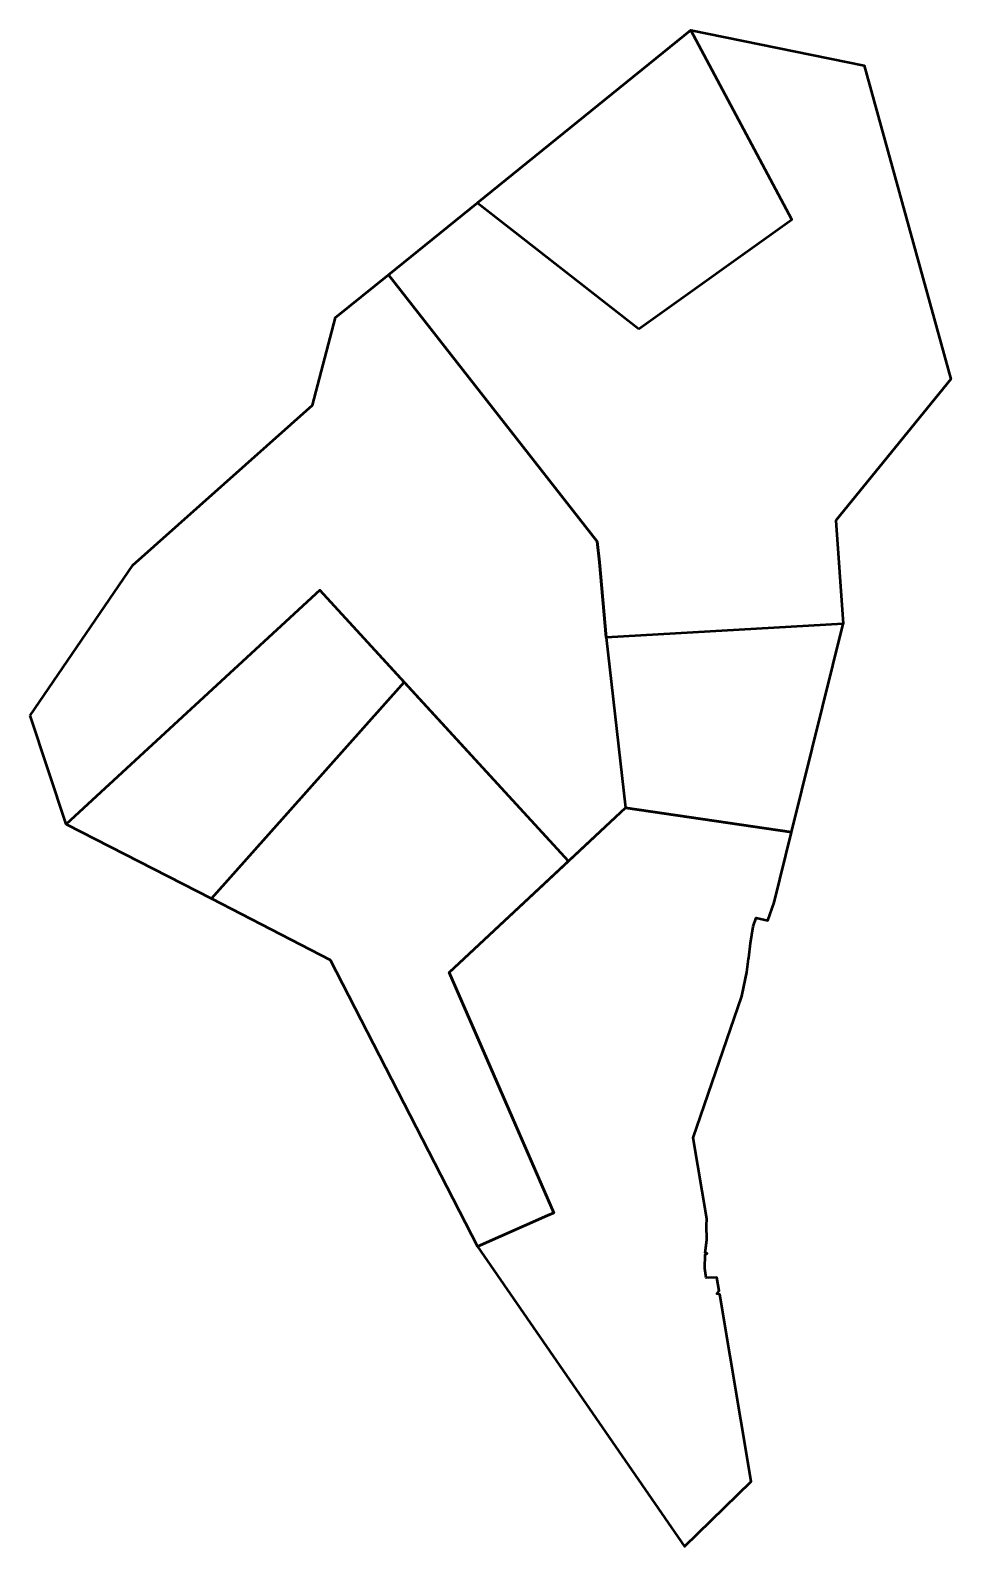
# Model space of a CAD drawing. Header units: metres. Extents: x 807613 to 807745, y 9157443 to 9157661.
import ezdxf

# ---------------------------------------------------------------- set-up
doc = ezdxf.new("R2010")
doc.units = ezdxf.units.M
doc.header["$MEASUREMENT"] = 0
doc.layers.add('2868-21085', color=1, linetype='Continuous')

msp = doc.modelspace()

# ---------------------------------------------------------------- linework, layer by layer
at = {"layer": '2868-21085', "color": 131, "lineweight": 53, "true_color": 0xbbffff}
msp.add_lwpolyline([(807700.35, 9157618.1), (807722.34, 9157633.82), (807707.84, 9157660.96), (807732.7, 9157655.9), (807745.15, 9157610.87), (807728.66, 9157590.61), (807729.7, 9157575.78), (807695.68, 9157573.82), (807694.69, 9157584.63), (807694.37, 9157587.6), (807664.38, 9157625.88), (807677.18, 9157636.21), (807682.58, 9157631.99)], close=True, dxfattribs=at)
at = {"layer": '2868-21085', "color": 5, "lineweight": 53, "true_color": 0x0000ff}
for points in [[(807700.35, 9157618.1), (807722.34, 9157633.82), (807707.84, 9157660.96), (807677.18, 9157636.21)], [(807677.17, 9157486.36), (807687.24, 9157490.83), (807688.16, 9157491.22), (807673.13, 9157525.71), (807690.26, 9157541.69), (807666.65, 9157567.4), (807638.97, 9157536.31), (807656.03, 9157527.55)]]:
    msp.add_lwpolyline(points, close=True, dxfattribs=at)
at = {"layer": '2868-21085', "color": 3, "lineweight": 53, "true_color": 0x00ff00}
for points in [[(807612.96, 9157562.59), (807627.68, 9157584.18), (807653.5, 9157607.16), (807656.77, 9157619.74), (807664.38, 9157625.88), (807694.37, 9157587.6), (807694.69, 9157584.63), (807695.68, 9157573.82), (807698.46, 9157549.35), (807690.26, 9157541.69), (807654.54, 9157580.58), (807618.12, 9157547.01)], [(807638.97, 9157536.31), (807666.65, 9157567.4), (807654.54, 9157580.58), (807618.12, 9157547.01)], [(807698.46, 9157549.35), (807722.29, 9157545.86), (807729.7, 9157575.78), (807695.68, 9157573.82)]]:
    msp.add_lwpolyline(points, close=True, dxfattribs=at)
at = {"layer": '2868-21085', "color": 4, "lineweight": 53, "true_color": 0x00ffff}
msp.add_lwpolyline([(807688.16, 9157491.22), (807687.24, 9157490.83), (807677.17, 9157486.36), (807706.94, 9157443.29), (807716.5, 9157452.63), (807711.97, 9157479.5), (807711.54, 9157479.56), (807711.88, 9157480.02), (807711.56, 9157481.95), (807710.01, 9157481.9), (807709.84, 9157483.21), (807709.87, 9157485.24), (807710.19, 9157485.36), (807709.89, 9157485.47), (807710.14, 9157487.33), (807710.06, 9157489.37), (807710.14, 9157490.34), (807708.18, 9157501.96), (807715.17, 9157522.33), (807715.43, 9157523.71), (807715.87, 9157525.77), (807716.11, 9157527.67), (807716.15, 9157527.79), (807716.41, 9157529.91), (807716.77, 9157532.32), (807717.22, 9157533.57), (807718.89, 9157533.17), (807719.78, 9157535.77), (807722.29, 9157545.86), (807698.46, 9157549.35), (807673.13, 9157525.71), (807676.76, 9157517.37)], close=True, dxfattribs=at)

doc.saveas('drawing.dxf')
